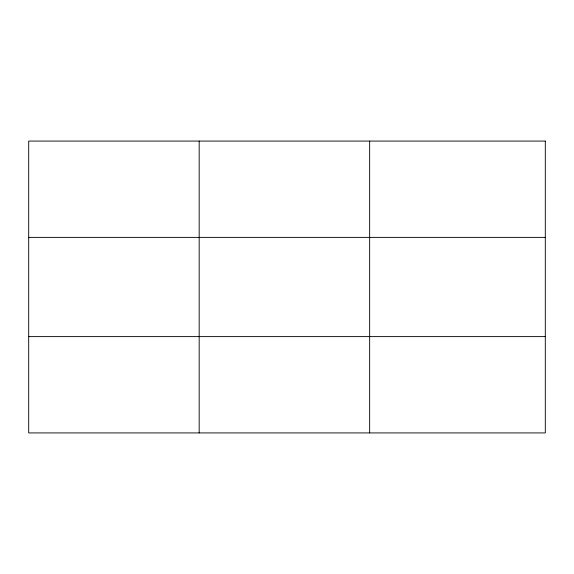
<?xml version="1.0" encoding="UTF-8"?>
<svg xmlns="http://www.w3.org/2000/svg" width="574" height="574" viewBox="0 0 574 574"><rect width="100%" height="100%" fill="white"/><g stroke="black" fill="none" stroke-linecap="round" stroke-linejoin="round"><path stroke-width="0.86" d="M199.178 432.925L199.178 141.075M369.656 432.925L369.656 141.075M28.7 237.385L545.3 237.385M28.7 336.615L545.3 336.615M545.3 141.075L545.3 432.925L28.7 432.925L28.7 141.075L545.3 141.075"/></g></svg>
